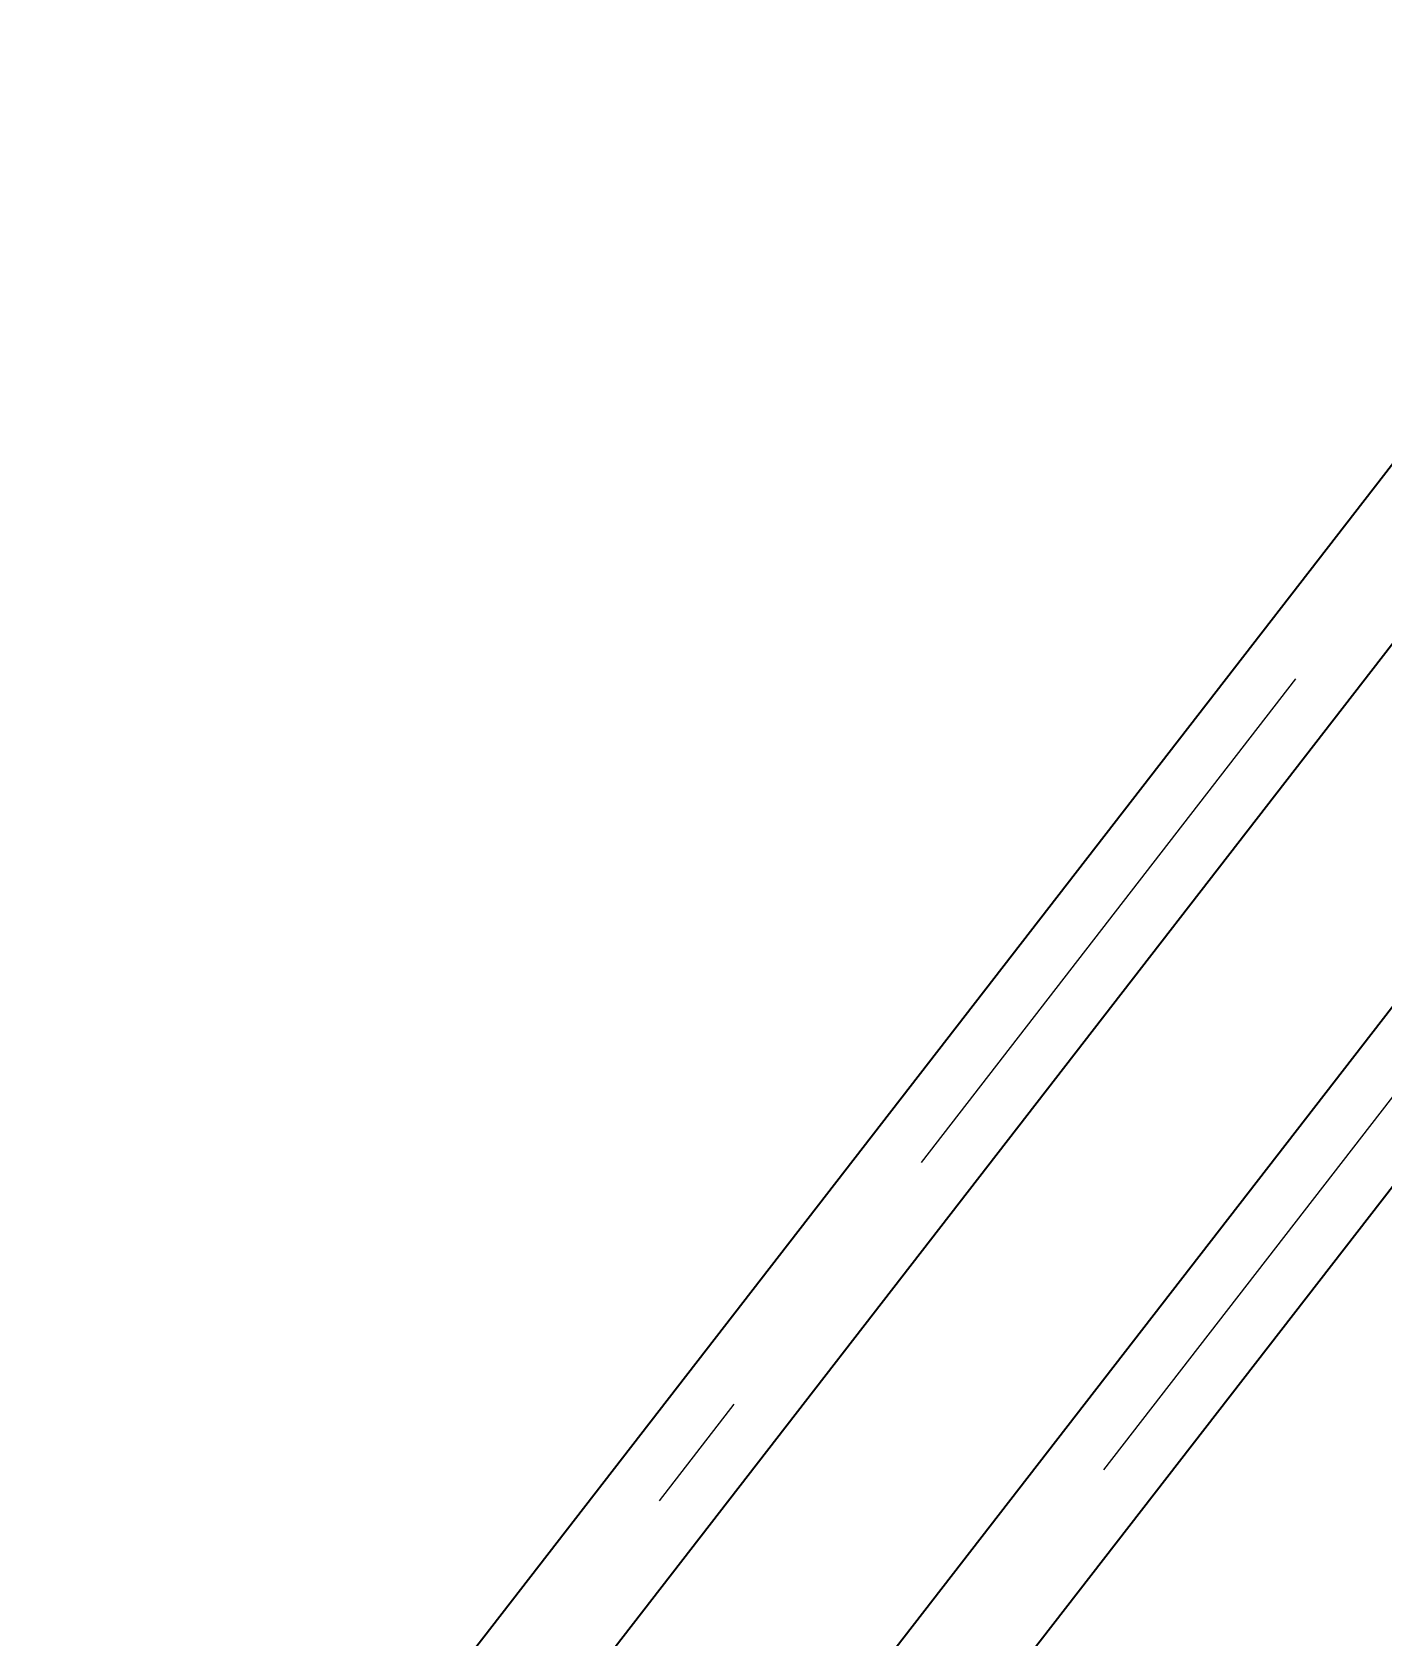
# Model space of a CAD drawing. Header units: metres. Extents: x 2713732.4 to 2713757.2, y 1226081.6 to 1226111.3.
# Drawn here: x 2713740.724 to 2713741.83, y 1226091.981 to 1226093.294 of the extents above; entities that cross this region are included whole.
import ezdxf

# ---------------------------------------------------------------- set-up
doc = ezdxf.new("R2010")
doc.units = ezdxf.units.M
doc.linetypes.add('DASHDOT', pattern=[1, 0.5, -0.25, 0, -0.25])
doc.layers.add('einlagen_boden_erstes_og', color=7, linetype='Continuous', true_color=0x000000)

msp = doc.modelspace()

# ---------------------------------------------------------------- linework, layer by layer
at = {"layer": 'einlagen_boden_erstes_og', "color": 1, "linetype": 'Continuous', "lineweight": 35, "true_color": 0xff0000, "extrusion": (0.000477202, 0.001815, 0.999998)}
for p, q in [((2713743.0695, 1226094.5313, -0.166), (2713740.7244, 1226091.5045, -0.1594)), ((2713743.1407, 1226094.4762, -0.1659), (2713740.7955, 1226091.4493, -0.1593)), ((2713743.2186, 1226094.2799, -0.1656), (2713740.972, 1226091.3802, -0.1592)), ((2713743.2898, 1226094.2247, -0.1655), (2713741.0432, 1226091.325, -0.1592))]:
    msp.add_line(p, q, dxfattribs=at)
at = {"layer": 'einlagen_boden_erstes_og', "color": 7, "linetype": 'DASHDOT', "lineweight": 25, "extrusion": (0.000477202, 0.001815, 0.999998)}
for p, q in [((2713743.1051, 1226094.5038, -0.1659), (2713740.76, 1226091.4769, -0.1593)), ((2713743.2542, 1226094.2523, -0.1655), (2713741.0076, 1226091.3526, -0.1592))]:
    msp.add_line(p, q, dxfattribs=at)

doc.saveas('drawing.dxf')
